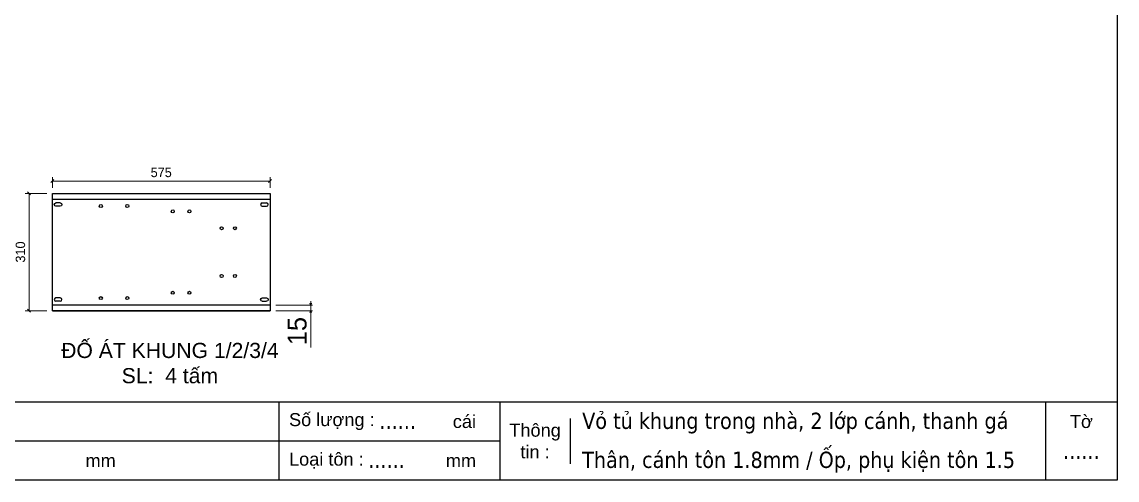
# Model space of a CAD drawing. Header units: millimetres. Extents: x 0 to 5097, y 0 to 3604.
# Drawn here: x 2204 to 5097, y 0 to 1210 of the extents above; entities that cross this region are included whole.
import ezdxf
from ezdxf.enums import TextEntityAlignment as Align

# ---------------------------------------------------------------- set-up
doc = ezdxf.new("R2010")
doc.units = ezdxf.units.MM
doc.layers.add('DIM', color=253, linetype='Continuous')
doc.styles.add('Arial', font='arial.ttf')
doc.styles.add('Tahoma (Input Text)', font='tahoma.ttf')
doc.dimstyles.new('CNC', dxfattribs={"dimtxt": 50, "dimasz": 5, "dimexe": 5, "dimexo": 15, "dimgap": 10, "dimtad": 1, "dimdec": 0, "dimtxsty": 'Standard', "dimblk": 'OPEN30', "dimcen": 10, "dimclrd": 5, "dimclre": 5, "dimclrt": 3, "dimazin": 3, "dimtfac": 1, "dimtdec": 0, "dimtmove": 0, "dimatfit": 3, "dimldrblk": 'ARCHTICK', "dimlwd": 9, "dimlwe": 9})
doc.dimstyles.new('Dim-25', dxfattribs={"dimtxt": 25, "dimasz": 8, "dimexe": 10, "dimexo": 15, "dimgap": 10, "dimtad": 1, "dimdec": 0, "dimtxsty": 'Standard', "dimblk": 'OBLIQUE', "dimcen": 10, "dimclrd": 5, "dimclre": 5, "dimclrt": 3, "dimazin": 3, "dimtfac": 1, "dimtdec": 0, "dimtmove": 0, "dimatfit": 3, "dimldrblk": 'OBLIQUE', "dimlwd": 9, "dimlwe": 9})

# ---------------------------------------------------------------- blocks, each defined once
blk = doc.blocks.new('khungtenAsean2')
at = {"color": 7}
for p, q in [((2970, -1980), (0, -1980)), ((1680, -1980), (1680, -2100)), ((2020, -1980), (2020, -2100)), ((2860, -1980), (2860, -2100)), ((2128.3, -2005), (2128.3, -2075)), ((2020, -2040), (0, -2040))]:
    blk.add_line(p, q, dxfattribs=at)
blk.add_lwpolyline([(0, 0), (2970, 0), (2970, -2100), (0, -2100)], close=True, dxfattribs=at)
at = {"color": 2, "char_height": 20, "style": 'Arial'}
for s, insert, width, attachment_point in [('  Số lượng :', (1680, -2010), 917.634, 4), ('cái', (1947.6, -2010), 917.634, 4), ('Tờ', (2915, -2010), 110, 5), ('Thông\\Ptin :', (2074.2, -2040), 108.311, 5), ('mm', (1382.3, -2070), 917.634, 4), ('  Loại tôn :', (1680, -2070), 917.634, 4), ('mm', (1936.9, -2070), 917.634, 4)]:
    blk.add_mtext(s, dxfattribs=dict(at, insert=insert, width=width, attachment_point=attachment_point))
at = {"color": 1, "style": 'Tahoma (Input Text)', "flags": 8}
for tag, p in [('#01', (137.1, -2021.3)), ('#03', (506.6, -2019.3)), ('#05', (1106.6, -2021.3)), ('#07', (1834.7, -2021.3)), ('#09', (2146.7, -2021.3)), ('#02', (98.5, -2081.3)), ('#04', (486.1, -2081.3)), ('#06', (1065.3, -2081.3)), ('#08', (1817.4, -2081.3)), ('#10', (2146.7, -2081.3))]:
    blk.add_attdef(tag, p, '', height=25, dxfattribs=at)
blk.add_attdef('#11', text='', height=25, dxfattribs=at).set_placement((2915, -2067.3), align=Align.CENTER)
blk = doc.blocks.new('A$C143B6121')
at = {"color": 2}
for p, q in [((3.2, 8.5), (14.7, 8.5)), ((3.2, 0), (14.7, 0))]:
    blk.add_line(p, q, dxfattribs=at)
for centre, start, end in [((3.2, 4.3), 90, 270), ((14.7, 4.3), 270, 90)]:
    blk.add_arc(centre, 4.25, start, end, dxfattribs=at)
blk = doc.blocks.new('*D83')
at = {"color": 0, "linetype": 'ByBlock', "lineweight": -2}
for p, q in [((2288.5, 793.5), (2280.5, 785.5)), ((2855.5, 785.5), (2863.5, 793.5))]:
    blk.add_line(p, q, dxfattribs=at)
at = {"layer": 'Defpoints', "color": 0, "transparency": 16777216}
for p in [(2859.5, 789.5), (2284.5, 757), (2859.5, 757)]:
    blk.add_point(p, dxfattribs=at)
at = {"layer": 'DIM', "color": 5, "lineweight": 9, "transparency": 16777216}
for p, q in [((2284.5, 772), (2284.5, 799.5)), ((2284.5, 789.5), (2859.5, 789.5)), ((2859.5, 772), (2859.5, 799.5))]:
    blk.add_line(p, q, dxfattribs=at)
at = {"layer": 'DIM', "color": 3, "transparency": 16777216, "insert": (2572, 812.2), "char_height": 25, "attachment_point": 5}
blk.add_mtext('575', dxfattribs=at)
blk = doc.blocks.new('_Oblique')
at = {"color": 0, "linetype": 'ByBlock', "lineweight": -2}
blk.add_line((-0.5, -0.5), (0.5, 0.5), dxfattribs=at)
blk = doc.blocks.new('*D84')
at = {"color": 0, "linetype": 'ByBlock', "lineweight": -2}
for p, q in [((2227.1, 753), (2219.1, 761)), ((2219.1, 451.1), (2227.1, 443.1))]:
    blk.add_line(p, q, dxfattribs=at)
at = {"layer": 'Defpoints', "color": 0, "transparency": 16777216}
for p in [(2284.5, 757), (2223.1, 447.1), (2284.5, 447.1)]:
    blk.add_point(p, dxfattribs=at)
at = {"layer": 'DIM', "color": 5, "lineweight": 9, "transparency": 16777216}
for p, q in [((2269.5, 757), (2213.1, 757)), ((2223.1, 757), (2223.1, 447.1)), ((2269.5, 447.1), (2213.1, 447.1))]:
    blk.add_line(p, q, dxfattribs=at)
at = {"layer": 'DIM', "color": 3, "transparency": 16777216, "insert": (2200.3, 602.1), "char_height": 25, "attachment_point": 5, "rotation": 90}
blk.add_mtext('310', dxfattribs=at)
blk = doc.blocks.new('*D85')
at = {"color": 0, "linetype": 'ByBlock', "lineweight": -2}
for p, q in [((2966.7, 462.1), (2965.4, 467.1)), ((2968.1, 467.1), (2966.7, 462.1)), ((2966.7, 462.1), (2966.7, 467.1)), ((2965.4, 442.1), (2966.7, 447.1)), ((2966.7, 447.1), (2968.1, 442.1)), ((2966.7, 447.1), (2966.7, 442.1))]:
    blk.add_line(p, q, dxfattribs=at)
at = {"layer": 'Defpoints', "color": 0, "transparency": 16777216}
for p in [(2859.5, 462.1), (2859.5, 447.1), (2966.7, 447.1)]:
    blk.add_point(p, dxfattribs=at)
at = {"layer": 'DIM', "color": 5, "lineweight": 9, "transparency": 16777216}
for p, q in [((2966.7, 467.1), (2966.7, 472.1)), ((2874.5, 462.1), (2971.7, 462.1)), ((2874.5, 447.1), (2971.7, 447.1)), ((2966.7, 462.1), (2966.7, 447.1)), ((2966.7, 442.1), (2966.7, 349.8))]:
    blk.add_line(p, q, dxfattribs=at)
at = {"layer": 'DIM', "color": 3, "transparency": 16777216, "insert": (2931.2, 393.4), "char_height": 50, "attachment_point": 5, "rotation": 90}
blk.add_mtext('15', dxfattribs=at)
blk = doc.blocks.new('_ArchTick')
at = {"color": 0, "const_width": 0.15}
blk.add_lwpolyline([(-0.5, -0.5), (0.5, 0.5)], dxfattribs=at)
blk = doc.blocks.new('_Open30')
at = {"color": 0, "linetype": 'ByBlock', "lineweight": -2}
for p, q in [((-1, 0.27), (0, 0)), ((0, 0), (-1, -0.27)), ((0, 0), (-1, 0))]:
    blk.add_line(p, q, dxfattribs=at)

msp = doc.modelspace()

# ---------------------------------------------------------------- linework, layer by layer
at = {"color": 7}
for p, q in [((2284.5, 757), (2859.5, 757)), ((2284.5, 447.1), (2859.5, 447.1))]:
    msp.add_line(p, q, dxfattribs=at)
for points in [[(2284.5, 757), (2859.5, 757), (2859.5, 447.1), (2284.5, 447.1)], [(2284.5, 742), (2859.5, 742), (2859.5, 462.1), (2284.5, 462.1)]]:
    msp.add_lwpolyline(points, close=True, dxfattribs=at)
at = {"color": 2}
for centre in [(2412.5, 723.5), (2482.5, 723.5), (2602.5, 709.5), (2646.5, 709.5), (2731.5, 665), (2766.5, 665), (2731.5, 539), (2766.5, 539), (2602.5, 494.5), (2646.5, 494.5), (2412.5, 480.5), (2482.5, 480.5)]:
    msp.add_circle(centre, 4, dxfattribs=at)

# ---------------------------------------------------------------- block references
at = {"color": 7}
ref = msp.add_blockref('khungtenAsean2', (0, 3603.6), dxfattribs=dict(at, xscale=1.716000000000349, yscale=1.716000000000349, zscale=1.716000000000349))
ref.add_attrib('#11', '......', dxfattribs={"color": 1, "height": 42.9, "style": 'Tahoma (Input Text)'}).set_placement((5002.1, 56), align=Align.CENTER)
ref.add_attrib('#09', 'Vỏ tủ khung trong nhà, 2 lớp cánh, thanh gá', (3683.8, 135.1), dxfattribs={"color": 1, "height": 42.9, "style": 'Tahoma (Input Text)'})
ref.add_attrib('#10', 'Thân, cánh tôn 1.8mm / Ốp, phụ kiện tôn 1.5', (3683.8, 32.1), dxfattribs={"color": 1, "height": 42.9, "style": 'Tahoma (Input Text)'})
ref.add_attrib('#08', '......', (3118.7, 32.1), dxfattribs={"color": 1, "height": 42.9, "style": 'Tahoma (Input Text)'})
ref.add_attrib('#07', '......', (3148.3, 135.1), dxfattribs={"color": 1, "height": 42.9, "style": 'Tahoma (Input Text)'})
at = {"color": 7, "xscale": -1}
msp.add_blockref('A$C143B6121', (2308.5, 723.1), dxfattribs=at)
at = {"color": 7}
msp.add_blockref('A$C143B6121', (2835.5, 723.1), dxfattribs=at)
at = {"color": 7, "rotation": 180}
msp.add_blockref('A$C143B6121', (2308.5, 481), dxfattribs=at)
at = {"color": 7, "xscale": -1, "rotation": 180}
msp.add_blockref('A$C143B6121', (2835.5, 481), dxfattribs=at)

# ---------------------------------------------------------------- texts
at = {"color": 7, "insert": (2594.9, 308.7), "char_height": 40, "width": 732.207, "attachment_point": 5, "style": 'Arial'}
msp.add_mtext('\\A1;ĐỐ ÁT KHUNG 1/2/3/4 \\PSL:  4 tấm', dxfattribs=at)

# ---------------------------------------------------------------- dimensions: what is measured, and where the dimension line sits
at = {"layer": 'DIM', "color": 7}
dim = msp.add_linear_dim(base=(2859.5, 789.5), p1=(2284.5, 757), p2=(2859.5, 757), dimstyle='Dim-25', dxfattribs=at)
dim.commit()
dim.dimension.update_dxf_attribs({"geometry": '*D83', "text_midpoint": (2572, 812.2)})
for base, p1, p2, dimstyle, picture, middle in [((2223.1, 447.1), (2284.5, 757), (2284.5, 447.1), 'Dim-25', '*D84', (2200.3, 602.1)), ((2966.7, 447.1), (2859.5, 462.1), (2859.5, 447.1), 'CNC', '*D85', (2931.2, 393.4))]:
    dim = msp.add_linear_dim(base=base, p1=p1, p2=p2, angle=90, dimstyle=dimstyle, dxfattribs=at)
    dim.commit()
    dim.dimension.update_dxf_attribs({"geometry": picture, "text_midpoint": middle})

doc.saveas('drawing.dxf')
